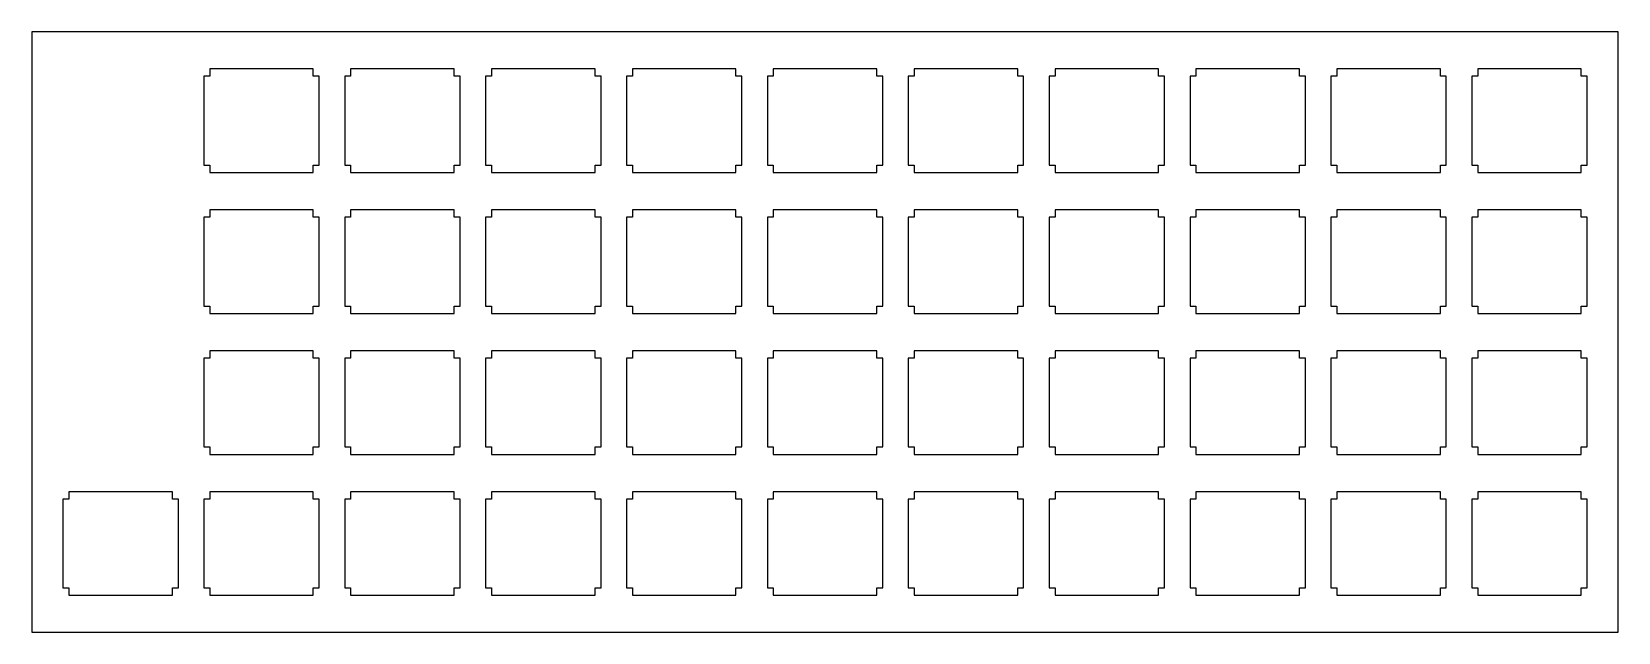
# Model space of a CAD drawing. Header units: millimetres. Extents: x 0 to 215, y 0 to 81.
import ezdxf

# ---------------------------------------------------------------- set-up
doc = ezdxf.new("R2010")
doc.units = ezdxf.units.MM
doc.layers.add('Layer1', color=7, linetype='CONTINUOUS')

msp = doc.modelspace()

# ---------------------------------------------------------------- linework, layer by layer
at = {"layer": 'Layer1'}
for points in [[(0, 0), (214.525, 0), (214.525, 81.175), (0, 81.175), (0, 0)], [(38.075, 63.15), (38.875, 63.15), (38.875, 75.15), (38.075, 75.15), (38.075, 76.15), (24.075, 76.15), (24.075, 75.15), (23.275, 75.15), (23.275, 63.15), (24.075, 63.15), (24.075, 62.15), (38.075, 62.15), (38.075, 63.15)], [(57.125, 63.15), (57.925, 63.15), (57.925, 75.15), (57.125, 75.15), (57.125, 76.15), (43.125, 76.15), (43.125, 75.15), (42.325, 75.15), (42.325, 63.15), (43.125, 63.15), (43.125, 62.15), (57.125, 62.15), (57.125, 63.15)], [(76.175, 63.15), (76.975, 63.15), (76.975, 75.15), (76.175, 75.15), (76.175, 76.15), (62.175, 76.15), (62.175, 75.15), (61.375, 75.15), (61.375, 63.15), (62.175, 63.15), (62.175, 62.15), (76.175, 62.15), (76.175, 63.15)], [(95.225, 63.15), (96.025, 63.15), (96.025, 75.15), (95.225, 75.15), (95.225, 76.15), (81.225, 76.15), (81.225, 75.15), (80.425, 75.15), (80.425, 63.15), (81.225, 63.15), (81.225, 62.15), (95.225, 62.15), (95.225, 63.15)], [(114.275, 63.15), (115.075, 63.15), (115.075, 75.15), (114.275, 75.15), (114.275, 76.15), (100.275, 76.15), (100.275, 75.15), (99.475, 75.15), (99.475, 63.15), (100.275, 63.15), (100.275, 62.15), (114.275, 62.15), (114.275, 63.15)], [(133.325, 63.15), (134.125, 63.15), (134.125, 75.15), (133.325, 75.15), (133.325, 76.15), (119.325, 76.15), (119.325, 75.15), (118.525, 75.15), (118.525, 63.15), (119.325, 63.15), (119.325, 62.15), (133.325, 62.15), (133.325, 63.15)], [(152.375, 63.15), (153.175, 63.15), (153.175, 75.15), (152.375, 75.15), (152.375, 76.15), (138.375, 76.15), (138.375, 75.15), (137.575, 75.15), (137.575, 63.15), (138.375, 63.15), (138.375, 62.15), (152.375, 62.15), (152.375, 63.15)], [(171.425, 63.15), (172.225, 63.15), (172.225, 75.15), (171.425, 75.15), (171.425, 76.15), (157.425, 76.15), (157.425, 75.15), (156.625, 75.15), (156.625, 63.15), (157.425, 63.15), (157.425, 62.15), (171.425, 62.15), (171.425, 63.15)], [(190.475, 63.15), (191.275, 63.15), (191.275, 75.15), (190.475, 75.15), (190.475, 76.15), (176.475, 76.15), (176.475, 75.15), (175.675, 75.15), (175.675, 63.15), (176.475, 63.15), (176.475, 62.15), (190.475, 62.15), (190.475, 63.15)], [(209.525, 63.15), (210.325, 63.15), (210.325, 75.15), (209.525, 75.15), (209.525, 76.15), (195.525, 76.15), (195.525, 75.15), (194.725, 75.15), (194.725, 63.15), (195.525, 63.15), (195.525, 62.15), (209.525, 62.15), (209.525, 63.15)], [(38.075, 44.1), (38.875, 44.1), (38.875, 56.1), (38.075, 56.1), (38.075, 57.1), (24.075, 57.1), (24.075, 56.1), (23.275, 56.1), (23.275, 44.1), (24.075, 44.1), (24.075, 43.1), (38.075, 43.1), (38.075, 44.1)], [(57.125, 44.1), (57.925, 44.1), (57.925, 56.1), (57.125, 56.1), (57.125, 57.1), (43.125, 57.1), (43.125, 56.1), (42.325, 56.1), (42.325, 44.1), (43.125, 44.1), (43.125, 43.1), (57.125, 43.1), (57.125, 44.1)], [(76.175, 44.1), (76.975, 44.1), (76.975, 56.1), (76.175, 56.1), (76.175, 57.1), (62.175, 57.1), (62.175, 56.1), (61.375, 56.1), (61.375, 44.1), (62.175, 44.1), (62.175, 43.1), (76.175, 43.1), (76.175, 44.1)], [(95.225, 44.1), (96.025, 44.1), (96.025, 56.1), (95.225, 56.1), (95.225, 57.1), (81.225, 57.1), (81.225, 56.1), (80.425, 56.1), (80.425, 44.1), (81.225, 44.1), (81.225, 43.1), (95.225, 43.1), (95.225, 44.1)], [(114.275, 44.1), (115.075, 44.1), (115.075, 56.1), (114.275, 56.1), (114.275, 57.1), (100.275, 57.1), (100.275, 56.1), (99.475, 56.1), (99.475, 44.1), (100.275, 44.1), (100.275, 43.1), (114.275, 43.1), (114.275, 44.1)], [(133.325, 44.1), (134.125, 44.1), (134.125, 56.1), (133.325, 56.1), (133.325, 57.1), (119.325, 57.1), (119.325, 56.1), (118.525, 56.1), (118.525, 44.1), (119.325, 44.1), (119.325, 43.1), (133.325, 43.1), (133.325, 44.1)], [(152.375, 44.1), (153.175, 44.1), (153.175, 56.1), (152.375, 56.1), (152.375, 57.1), (138.375, 57.1), (138.375, 56.1), (137.575, 56.1), (137.575, 44.1), (138.375, 44.1), (138.375, 43.1), (152.375, 43.1), (152.375, 44.1)], [(171.425, 44.1), (172.225, 44.1), (172.225, 56.1), (171.425, 56.1), (171.425, 57.1), (157.425, 57.1), (157.425, 56.1), (156.625, 56.1), (156.625, 44.1), (157.425, 44.1), (157.425, 43.1), (171.425, 43.1), (171.425, 44.1)], [(190.475, 44.1), (191.275, 44.1), (191.275, 56.1), (190.475, 56.1), (190.475, 57.1), (176.475, 57.1), (176.475, 56.1), (175.675, 56.1), (175.675, 44.1), (176.475, 44.1), (176.475, 43.1), (190.475, 43.1), (190.475, 44.1)], [(209.525, 44.1), (210.325, 44.1), (210.325, 56.1), (209.525, 56.1), (209.525, 57.1), (195.525, 57.1), (195.525, 56.1), (194.725, 56.1), (194.725, 44.1), (195.525, 44.1), (195.525, 43.1), (209.525, 43.1), (209.525, 44.1)], [(38.075, 25.05), (38.875, 25.05), (38.875, 37.05), (38.075, 37.05), (38.075, 38.05), (24.075, 38.05), (24.075, 37.05), (23.275, 37.05), (23.275, 25.05), (24.075, 25.05), (24.075, 24.05), (38.075, 24.05), (38.075, 25.05)], [(57.125, 25.05), (57.925, 25.05), (57.925, 37.05), (57.125, 37.05), (57.125, 38.05), (43.125, 38.05), (43.125, 37.05), (42.325, 37.05), (42.325, 25.05), (43.125, 25.05), (43.125, 24.05), (57.125, 24.05), (57.125, 25.05)], [(76.175, 25.05), (76.975, 25.05), (76.975, 37.05), (76.175, 37.05), (76.175, 38.05), (62.175, 38.05), (62.175, 37.05), (61.375, 37.05), (61.375, 25.05), (62.175, 25.05), (62.175, 24.05), (76.175, 24.05), (76.175, 25.05)], [(95.225, 25.05), (96.025, 25.05), (96.025, 37.05), (95.225, 37.05), (95.225, 38.05), (81.225, 38.05), (81.225, 37.05), (80.425, 37.05), (80.425, 25.05), (81.225, 25.05), (81.225, 24.05), (95.225, 24.05), (95.225, 25.05)], [(114.275, 25.05), (115.075, 25.05), (115.075, 37.05), (114.275, 37.05), (114.275, 38.05), (100.275, 38.05), (100.275, 37.05), (99.475, 37.05), (99.475, 25.05), (100.275, 25.05), (100.275, 24.05), (114.275, 24.05), (114.275, 25.05)], [(133.325, 25.05), (134.125, 25.05), (134.125, 37.05), (133.325, 37.05), (133.325, 38.05), (119.325, 38.05), (119.325, 37.05), (118.525, 37.05), (118.525, 25.05), (119.325, 25.05), (119.325, 24.05), (133.325, 24.05), (133.325, 25.05)], [(152.375, 25.05), (153.175, 25.05), (153.175, 37.05), (152.375, 37.05), (152.375, 38.05), (138.375, 38.05), (138.375, 37.05), (137.575, 37.05), (137.575, 25.05), (138.375, 25.05), (138.375, 24.05), (152.375, 24.05), (152.375, 25.05)], [(171.425, 25.05), (172.225, 25.05), (172.225, 37.05), (171.425, 37.05), (171.425, 38.05), (157.425, 38.05), (157.425, 37.05), (156.625, 37.05), (156.625, 25.05), (157.425, 25.05), (157.425, 24.05), (171.425, 24.05), (171.425, 25.05)], [(190.475, 25.05), (191.275, 25.05), (191.275, 37.05), (190.475, 37.05), (190.475, 38.05), (176.475, 38.05), (176.475, 37.05), (175.675, 37.05), (175.675, 25.05), (176.475, 25.05), (176.475, 24.05), (190.475, 24.05), (190.475, 25.05)], [(209.525, 25.05), (210.325, 25.05), (210.325, 37.05), (209.525, 37.05), (209.525, 38.05), (195.525, 38.05), (195.525, 37.05), (194.725, 37.05), (194.725, 25.05), (195.525, 25.05), (195.525, 24.05), (209.525, 24.05), (209.525, 25.05)], [(19.025, 6), (19.825, 6), (19.825, 18), (19.025, 18), (19.025, 19), (5.025, 19), (5.025, 18), (4.225, 18), (4.225, 6), (5.025, 6), (5.025, 5), (19.025, 5), (19.025, 6)], [(38.075, 6), (38.875, 6), (38.875, 18), (38.075, 18), (38.075, 19), (24.075, 19), (24.075, 18), (23.275, 18), (23.275, 6), (24.075, 6), (24.075, 5), (38.075, 5), (38.075, 6)], [(57.125, 6), (57.925, 6), (57.925, 18), (57.125, 18), (57.125, 19), (43.125, 19), (43.125, 18), (42.325, 18), (42.325, 6), (43.125, 6), (43.125, 5), (57.125, 5), (57.125, 6)], [(76.175, 6), (76.975, 6), (76.975, 18), (76.175, 18), (76.175, 19), (62.175, 19), (62.175, 18), (61.375, 18), (61.375, 6), (62.175, 6), (62.175, 5), (76.175, 5), (76.175, 6)], [(95.225, 6), (96.025, 6), (96.025, 18), (95.225, 18), (95.225, 19), (81.225, 19), (81.225, 18), (80.425, 18), (80.425, 6), (81.225, 6), (81.225, 5), (95.225, 5), (95.225, 6)], [(114.275, 6), (115.075, 6), (115.075, 18), (114.275, 18), (114.275, 19), (100.275, 19), (100.275, 18), (99.475, 18), (99.475, 6), (100.275, 6), (100.275, 5), (114.275, 5), (114.275, 6)], [(133.325, 6), (134.125, 6), (134.125, 18), (133.325, 18), (133.325, 19), (119.325, 19), (119.325, 18), (118.525, 18), (118.525, 6), (119.325, 6), (119.325, 5), (133.325, 5), (133.325, 6)], [(152.375, 6), (153.175, 6), (153.175, 18), (152.375, 18), (152.375, 19), (138.375, 19), (138.375, 18), (137.575, 18), (137.575, 6), (138.375, 6), (138.375, 5), (152.375, 5), (152.375, 6)], [(171.425, 6), (172.225, 6), (172.225, 18), (171.425, 18), (171.425, 19), (157.425, 19), (157.425, 18), (156.625, 18), (156.625, 6), (157.425, 6), (157.425, 5), (171.425, 5), (171.425, 6)], [(190.475, 6), (191.275, 6), (191.275, 18), (190.475, 18), (190.475, 19), (176.475, 19), (176.475, 18), (175.675, 18), (175.675, 6), (176.475, 6), (176.475, 5), (190.475, 5), (190.475, 6)], [(209.525, 6), (210.325, 6), (210.325, 18), (209.525, 18), (209.525, 19), (195.525, 19), (195.525, 18), (194.725, 18), (194.725, 6), (195.525, 6), (195.525, 5), (209.525, 5), (209.525, 6)]]:
    msp.add_lwpolyline(points, close=True, dxfattribs=at)

doc.saveas('drawing.dxf')
